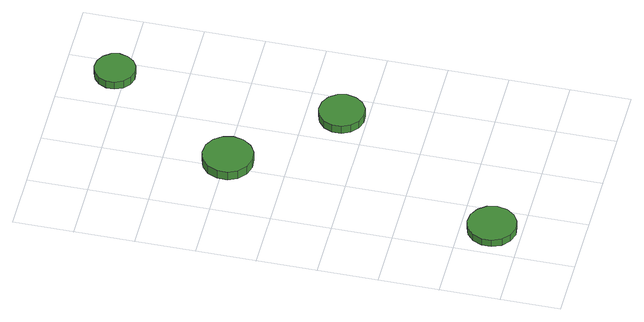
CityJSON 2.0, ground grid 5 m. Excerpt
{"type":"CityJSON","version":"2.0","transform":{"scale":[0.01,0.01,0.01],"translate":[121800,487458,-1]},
"CityObjects":{
"tree1":{"type":"SolitaryVegetationObject","attributes":{"function":"something"},"geometry":[{"type":"MultiSurface","lod":"1","boundaries":[[[0,1,2,3,4,5,6,7,8,9,10,11,12,13,14]],[[15,16,17,18,19,20,21,22,23,24,25,26,27,28,29]],[[0,29,28,1]],[[1,28,27,2]],[[2,27,26,3]],[[3,26,25,4]],[[4,25,24,5]],[[5,24,23,6]],[[6,23,22,7]],[[7,22,21,8]],[[8,21,20,9]],[[9,20,19,10]],[[10,19,18,11]],[[11,18,17,12]],[[12,17,16,13]],[[13,16,15,14]],[[14,15,29,0]]]}]},
"tree2":{"type":"SolitaryVegetationObject","attributes":{"function":"something"},"geometry":[{"type":"MultiSurface","lod":"1","boundaries":[[[30,31,32,33,34,35,36,37,38,39,40,41,42,43,44]],[[45,46,47,48,49,50,51,52,53,54,55,56,57,58,59]],[[30,59,58,31]],[[31,58,57,32]],[[32,57,56,33]],[[33,56,55,34]],[[34,55,54,35]],[[35,54,53,36]],[[36,53,52,37]],[[37,52,51,38]],[[38,51,50,39]],[[39,50,49,40]],[[40,49,48,41]],[[41,48,47,42]],[[42,47,46,43]],[[43,46,45,44]],[[44,45,59,30]]]}]},
"tree3":{"type":"SolitaryVegetationObject","attributes":{"function":"something"},"geometry":[{"type":"MultiSurface","lod":"1","boundaries":[[[60,61,62,63,64,65,66,67,68,69,70,71,72,73,74]],[[75,76,77,78,79,80,81,82,83,84,85,86,87,88,89]],[[60,89,88,61]],[[61,88,87,62]],[[62,87,86,63]],[[63,86,85,64]],[[64,85,84,65]],[[65,84,83,66]],[[66,83,82,67]],[[67,82,81,68]],[[68,81,80,69]],[[69,80,79,70]],[[70,79,78,71]],[[71,78,77,72]],[[72,77,76,73]],[[73,76,75,74]],[[74,75,89,60]]]}]},
"tree4":{"type":"SolitaryVegetationObject","attributes":{"function":"something"},"geometry":[{"type":"MultiSurface","lod":"1","boundaries":[[[90,91,92,93,94,95,96,97,98,99,100,101,102,103,104]],[[105,106,107,108,109,110,111,112,113,114,115,116,117,118,119]],[[90,119,118,91]],[[91,118,117,92]],[[92,117,116,93]],[[93,116,115,94]],[[94,115,114,95]],[[95,114,113,96]],[[96,113,112,97]],[[97,112,111,98]],[[98,111,110,99]],[[99,110,109,100]],[[100,109,108,101]],[[101,108,107,102]],[[102,107,106,103]],[[103,106,105,104]],[[104,105,119,90]]]}]}
},
"vertices":[
[486,249,137],[469,331,137],[419,399,137],[347,441,137],[263,449,137],[184,424,137],[122,368,137],[88,291,137],[88,207,137],[122,131,137],[184,75,137],[263,49,137],[347,58,137],[419,99,137],[469,167,137],[469,167,70],[419,99,70],[347,58,70],[263,49,70],[184,75,70],[122,131,70],[88,207,70],[88,291,70],[122,368,70],[184,424,70],[263,449,70],[347,441,70],[419,399,70],[469,331,70],[486,249,70],
[782,2484,156],[764,2569,156],[712,2640,156],[637,2683,156],[550,2692,156],[467,2665,156],[402,2607,156],[367,2527,156],[367,2440,156],[402,2360,156],[467,2302,156],[550,2275,156],[637,2284,156],[712,2328,156],[764,2398,156],[764,2398,72],[712,2328,72],[637,2284,72],[550,2275,72],[467,2302,72],[402,2360,72],[367,2440,72],[367,2527,72],[402,2607,72],[467,2665,72],[550,2692,72],[637,2683,72],[712,2640,72],[764,2569,72],[782,2484,72],
[1470,1711,148],[1453,1788,148],[1408,1851,148],[1340,1890,148],[1262,1898,148],[1188,1874,148],[1130,1822,148],[1098,1750,148],[1098,1672,148],[1130,1601,148],[1188,1548,148],[1262,1524,148],[1340,1532,148],[1408,1572,148],[1453,1635,148],[1453,1635,72],[1408,1572,72],[1340,1532,72],[1262,1524,72],[1188,1548,72],[1130,1601,72],[1098,1672,72],[1098,1750,72],[1130,1822,72],[1188,1874,72],[1262,1898,72],[1340,1890,72],[1408,1851,72],[1453,1788,72],[1470,1711,72],
[1524,3591,147],[1509,3659,147],[1468,3716,147],[1408,3751,147],[1338,3758,147],[1272,3737,147],[1220,3690,147],[1191,3626,147],[1191,3556,147],[1220,3492,147],[1272,3446,147],[1338,3424,147],[1408,3431,147],[1468,3466,147],[1509,3523,147],[1509,3523,72],[1468,3466,72],[1408,3431,72],[1338,3424,72],[1272,3446,72],[1220,3492,72],[1191,3556,72],[1191,3626,72],[1220,3690,72],[1272,3737,72],[1338,3758,72],[1408,3751,72],[1468,3716,72],[1509,3659,72],[1524,3591,72]
]}
